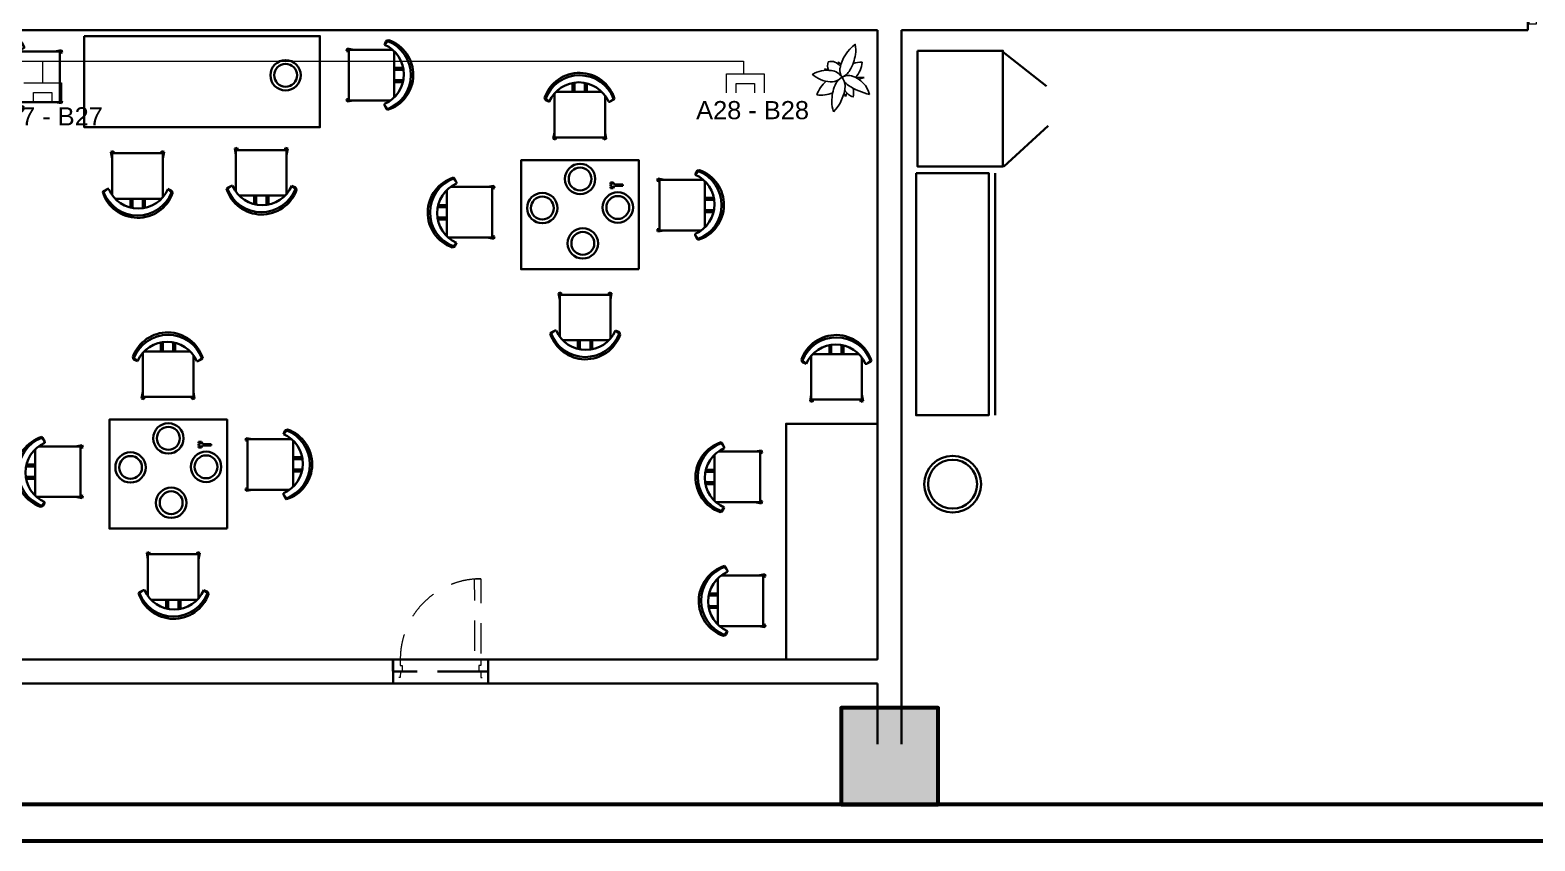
# Model space of a CAD drawing. Header units: millimetres. Extents: x 521 to 148073, y -17811 to 32040.
# Drawn here: x 56441 to 69215, y 1225 to 8112 of the extents above; entities that cross this region are included whole.
import ezdxf

# ---------------------------------------------------------------- set-up
doc = ezdxf.new("R2010")
doc.units = ezdxf.units.MM
doc.linetypes.add('DGN Style 2', pattern=[0.41784, 0.250704, -0.167136])
doc.linetypes.add('DGN Style 3', pattern=[0.584976, 0.41784, -0.167136])
for name, color, linetype, lineweight in [('nabytek', 7, 'Continuous', 30), ('OAP220', 1, 'Continuous', 30), ('OAP280', 2, 'Continuous', 53), ('OAP313', 1, 'Continuous', 0), ('OAP315', 5, 'Continuous', 0), ('OAP417', 2, 'Continuous', 0), ('RC2.', 150, 'Continuous', 20)]:
    doc.layers.add(name, color=color, linetype=linetype, lineweight=lineweight)
doc.layers.add('srafa', color=7, linetype='Continuous')
doc.styles.add('PDF Arial', font='arial.ttf')

# ---------------------------------------------------------------- blocks, each defined once
blk = doc.blocks.new('*U14')
at = {"layer": 'OAP313', "linetype": 'DGN Style 2', "flags": 128}
for points in [[(-0.266, 0.436), (-0.222, 0.395), (-0.188, 0.431), (-0.177, 0.421), (-0.142, 0.457), (-0.153, 0.467), (-0.119, 0.503), (-0.162, 0.545), (-0.266, 0.436)], [(0.302, -0.106), (0.258, -0.065), (0.293, -0.028), (0.282, -0.018), (0.317, 0.018), (0.328, 0.008), (0.362, 0.044), (0.405, 0.002), (0.302, -0.106)], [(-0.236, -0.51), (-0.2, -0.545), (0.258, -0.065), (0.222, -0.03), (-0.236, -0.51)]]:
    blk.add_lwpolyline(points, close=True, dxfattribs=at)
at = {"layer": 'OAP313', "linetype": 'DGN Style 2', "extrusion": (0, 0, -1)}
blk.add_arc((-0.26, -0.064), 0.666, 313.7679, 43.5275, dxfattribs=at)
blk = doc.blocks.new('AP600-90_1')
at = {"layer": 'OAP313', "linetype": 'DGN Style 2', "rotation": 313.6892711747349}
blk.add_blockref('*U14', (-0.132, 0.291), dxfattribs=at)
blk = doc.blocks.new('*U12')
at = {"layer": 'OAP220'}
for p, q in [((0.43, 0.178), (0.543, 0.013)), ((-0.217, -0.266), (-0.104, -0.431))]:
    blk.add_line(p, q, dxfattribs=at)
at = {"layer": 'OAP220', "linetype": 'DGN Style 3'}
blk.add_line((-0.158, -0.353), (0.49, 0.091), dxfattribs=at)
at = {"layer": 'OAP313', "linetype": 'DGN Style 2', "rotation": 304.477440899856}
blk.add_blockref('AP600-90_1', (-0.217, -0.266), dxfattribs=at)
blk = doc.blocks.new('AP600-90')
at = {"layer": 'OAP220', "rotation": 55.52255910014399}
blk.add_blockref('*U12', (-0.097, 0.33), dxfattribs=at)
blk = doc.blocks.new('*U18')
at = {"layer": 'OAP220'}
for p, q in [((-0.048, 0.301), (0.117, 0.414)), ((0.397, -0.347), (0.562, -0.233))]:
    blk.add_line(p, q, dxfattribs=at)
at = {"layer": 'OAP220', "linetype": 'DGN Style 3'}
blk.add_line((0.035, 0.357), (0.479, -0.29), dxfattribs=at)
at = {"layer": 'OAP313', "linetype": 'DGN Style 2', "flags": 128}
for points in [[(-0.048, 0.301), (-0.014, 0.251), (0.028, 0.279), (0.036, 0.267), (0.077, 0.295), (0.069, 0.308), (0.11, 0.336), (0.076, 0.386), (-0.048, 0.301)], [(-0.533, -0.167), (-0.562, -0.125), (-0.014, 0.251), (0.015, 0.21), (-0.533, -0.167)], [(0.397, -0.347), (0.363, -0.297), (0.404, -0.269), (0.396, -0.256), (0.437, -0.228), (0.445, -0.24), (0.487, -0.212), (0.521, -0.262), (0.397, -0.347)]]:
    blk.add_lwpolyline(points, close=True, dxfattribs=at)
at = {"layer": 'OAP313', "linetype": 'DGN Style 2'}
blk.add_arc((-0.014, 0.251), 0.665, 214.4774, 304.4774, dxfattribs=at)
blk = doc.blocks.new('AP600-90_2')
at = {"layer": 'OAP220', "linetype": 'DGN Style 3', "rotation": 55.52255910014399}
blk.add_blockref('*U18', (0.275, -0.131), dxfattribs=at)
blk = doc.blocks.new('*U31')
at = {"layer": 'OAP315', "flags": 128}
for points in [[(0.513, 0.801), (0.56, 0.819), (0.882, 0.033), (0.836, 0.014), (0.513, 0.801)], [(-0.691, -0.612), (-0.645, -0.593), (-0.967, 0.194), (-1.013, 0.175), (-0.691, -0.612)], [(0.938, 0.056), (0.882, 0.033), (0.901, -0.013), (0.887, -0.019), (0.906, -0.065), (0.92, -0.06), (0.939, -0.106), (0.994, -0.083), (0.938, 0.056)], [(-0.747, -0.634), (-0.691, -0.612), (-0.672, -0.658), (-0.658, -0.652), (-0.639, -0.698), (-0.653, -0.704), (-0.634, -0.75), (-0.69, -0.773), (-0.747, -0.634)]]:
    blk.add_lwpolyline(points, close=True, dxfattribs=at)
at = {"layer": 'OAP315', "extrusion": (0, 0, -1)}
blk.add_arc((-0.882, 0.033), 0.85, 337.7176, 67.7176, dxfattribs=at)
at = {"layer": 'OAP315'}
blk.add_arc((-0.691, -0.612), 0.85, 22.2824, 112.2824, dxfattribs=at)
blk = doc.blocks.new('B1500-91_1')
at = {"layer": 'OAP315', "rotation": 67.71764840910751}
blk.add_blockref('*U31', (-0.304, 0.931), dxfattribs=at)
blk = doc.blocks.new('*U151')
at = {"layer": 'nabytek'}
for p, q in [((-64, 289), (-64, 297)), ((-64, 297), (-56, 289)), ((-38, 254), (-64, 289)), ((-56, 289), (-38, 254)), ((-38, 254), (-38, 245)), ((222, 216), (278, 226)), ((265, 216), (222, 216)), ((284, 206), (265, 201)), ((278, 226), (284, 206)), ((-121, -201), (-121, -47)), ((222, -214), (278, -224)), ((284, -204), (265, -199)), ((278, -224), (284, -204)), ((-38, -257), (-75, -297)), ((-56, -292), (-75, -297)), ((-56, -292), (-50, -285)), ((-50, -285), (-38, -257))]:
    blk.add_line(p, q, dxfattribs=at)
for points in [[(-121, -201), (-121, 189)], [(-89, 216), (265, 216), (265, -214), (-107, -214)], [(-121, 44), (-198, 44)], [(-194, 61), (-121, 61)], [(-200, -44), (-121, -44)], [(-121, -60), (-197, -60)]]:
    blk.add_lwpolyline(points, dxfattribs=at)
for centre, radius, start, end in [((30, -2), 313, 107.4438, 250.5739), ((46, 0), 309, 110.8809, 248.6777), ((72, -6), 275, 113.7626, 246.2374)]:
    blk.add_arc(centre, radius, start, end, dxfattribs=at)
blk = doc.blocks.new('*U152')
at = {"layer": 'nabytek', "color": 0, "linetype": 'ByBlock', "lineweight": -2, "transparency": 16777216}
blk.add_blockref('*U151', (0, 0), dxfattribs=at)
blk = doc.blocks.new('*U153')
at = {"layer": 'nabytek'}
for p, q in [((-64, 289), (-64, 297)), ((-64, 297), (-56, 289)), ((-38, 254), (-64, 289)), ((-56, 289), (-38, 254)), ((-38, 254), (-38, 245)), ((222, 216), (278, 226)), ((265, 216), (222, 216)), ((284, 206), (265, 201)), ((278, 226), (284, 206)), ((-121, -201), (-121, -47)), ((222, -214), (278, -224)), ((284, -204), (265, -199)), ((278, -224), (284, -204)), ((-38, -257), (-75, -297)), ((-56, -292), (-75, -297)), ((-56, -292), (-50, -285)), ((-50, -285), (-38, -257))]:
    blk.add_line(p, q, dxfattribs=at)
for points in [[(-121, -201), (-121, 189)], [(-89, 216), (265, 216), (265, -214), (-107, -214)], [(-121, 44), (-198, 44)], [(-194, 61), (-121, 61)], [(-200, -44), (-121, -44)], [(-121, -60), (-197, -60)]]:
    blk.add_lwpolyline(points, dxfattribs=at)
for centre, radius, start, end in [((30, -2), 313, 107.4438, 250.5739), ((46, 0), 309, 110.8809, 248.6777), ((72, -6), 275, 113.7626, 246.2374)]:
    blk.add_arc(centre, radius, start, end, dxfattribs=at)
blk = doc.blocks.new('*U154')
at = {"layer": 'nabytek', "color": 0, "linetype": 'ByBlock', "lineweight": -2, "transparency": 16777216}
blk.add_blockref('*U153', (0, 0), dxfattribs=at)
blk = doc.blocks.new('*U155')
at = {"layer": 'nabytek'}
for p, q in [((-64, 289), (-64, 297)), ((-64, 297), (-56, 289)), ((-38, 254), (-64, 289)), ((-56, 289), (-38, 254)), ((-38, 254), (-38, 245)), ((222, 216), (278, 226)), ((265, 216), (222, 216)), ((284, 206), (265, 201)), ((278, 226), (284, 206)), ((-121, -201), (-121, -47)), ((222, -214), (278, -224)), ((284, -204), (265, -199)), ((278, -224), (284, -204)), ((-38, -257), (-75, -297)), ((-56, -292), (-75, -297)), ((-56, -292), (-50, -285)), ((-50, -285), (-38, -257))]:
    blk.add_line(p, q, dxfattribs=at)
for points in [[(-121, -201), (-121, 189)], [(-89, 216), (265, 216), (265, -214), (-107, -214)], [(-121, 44), (-198, 44)], [(-194, 61), (-121, 61)], [(-200, -44), (-121, -44)], [(-121, -60), (-197, -60)]]:
    blk.add_lwpolyline(points, dxfattribs=at)
for centre, radius, start, end in [((30, -2), 313, 107.4438, 250.5739), ((46, 0), 309, 110.8809, 248.6777), ((72, -6), 275, 113.7626, 246.2374)]:
    blk.add_arc(centre, radius, start, end, dxfattribs=at)
blk = doc.blocks.new('*U156')
at = {"layer": 'nabytek', "color": 0, "linetype": 'ByBlock', "lineweight": -2, "transparency": 16777216}
blk.add_blockref('*U155', (0, 0), dxfattribs=at)
blk = doc.blocks.new('*U157')
at = {"layer": 'nabytek'}
for p, q in [((-64, 289), (-64, 297)), ((-64, 297), (-56, 289)), ((-38, 254), (-64, 289)), ((-56, 289), (-38, 254)), ((-38, 254), (-38, 245)), ((222, 216), (278, 226)), ((265, 216), (222, 216)), ((284, 206), (265, 201)), ((278, 226), (284, 206)), ((-121, -201), (-121, -47)), ((222, -214), (278, -224)), ((284, -204), (265, -199)), ((278, -224), (284, -204)), ((-38, -257), (-75, -297)), ((-56, -292), (-75, -297)), ((-56, -292), (-50, -285)), ((-50, -285), (-38, -257))]:
    blk.add_line(p, q, dxfattribs=at)
for points in [[(-121, -201), (-121, 189)], [(-89, 216), (265, 216), (265, -214), (-107, -214)], [(-121, 44), (-198, 44)], [(-194, 61), (-121, 61)], [(-200, -44), (-121, -44)], [(-121, -60), (-197, -60)]]:
    blk.add_lwpolyline(points, dxfattribs=at)
for centre, radius, start, end in [((30, -2), 313, 107.4438, 250.5739), ((46, 0), 309, 110.8809, 248.6777), ((72, -6), 275, 113.7626, 246.2374)]:
    blk.add_arc(centre, radius, start, end, dxfattribs=at)
blk = doc.blocks.new('*U150')
at = {"layer": 'nabytek', "color": 0, "linetype": 'ByBlock', "lineweight": -2, "transparency": 16777216}
blk.add_blockref('*U157', (0, 0), dxfattribs=at)
blk = doc.blocks.new('*U166')
at = {"layer": 'nabytek'}
for p, q in [((-64, 289), (-64, 297)), ((-64, 297), (-56, 289)), ((-38, 254), (-64, 289)), ((-56, 289), (-38, 254)), ((-38, 254), (-38, 245)), ((222, 216), (278, 226)), ((265, 216), (222, 216)), ((284, 206), (265, 201)), ((278, 226), (284, 206)), ((-121, -201), (-121, -47)), ((222, -214), (278, -224)), ((284, -204), (265, -199)), ((278, -224), (284, -204)), ((-38, -257), (-75, -297)), ((-56, -292), (-75, -297)), ((-56, -292), (-50, -285)), ((-50, -285), (-38, -257))]:
    blk.add_line(p, q, dxfattribs=at)
for points in [[(-121, -201), (-121, 189)], [(-89, 216), (265, 216), (265, -214), (-107, -214)], [(-121, 44), (-198, 44)], [(-194, 61), (-121, 61)], [(-200, -44), (-121, -44)], [(-121, -60), (-197, -60)]]:
    blk.add_lwpolyline(points, dxfattribs=at)
for centre, radius, start, end in [((30, -2), 313, 107.4438, 250.5739), ((46, 0), 309, 110.8809, 248.6777), ((72, -6), 275, 113.7626, 246.2374)]:
    blk.add_arc(centre, radius, start, end, dxfattribs=at)
blk = doc.blocks.new('*U167')
at = {"layer": 'nabytek', "color": 0, "linetype": 'ByBlock', "lineweight": -2, "transparency": 16777216}
blk.add_blockref('*U166', (0, 0), dxfattribs=at)
blk = doc.blocks.new('*U168')
at = {"layer": 'nabytek'}
for p, q in [((-64, 289), (-64, 297)), ((-64, 297), (-56, 289)), ((-38, 254), (-64, 289)), ((-56, 289), (-38, 254)), ((-38, 254), (-38, 245)), ((222, 216), (278, 226)), ((265, 216), (222, 216)), ((284, 206), (265, 201)), ((278, 226), (284, 206)), ((-121, -201), (-121, -47)), ((222, -214), (278, -224)), ((284, -204), (265, -199)), ((278, -224), (284, -204)), ((-38, -257), (-75, -297)), ((-56, -292), (-75, -297)), ((-56, -292), (-50, -285)), ((-50, -285), (-38, -257))]:
    blk.add_line(p, q, dxfattribs=at)
for points in [[(-121, -201), (-121, 189)], [(-89, 216), (265, 216), (265, -214), (-107, -214)], [(-121, 44), (-198, 44)], [(-194, 61), (-121, 61)], [(-200, -44), (-121, -44)], [(-121, -60), (-197, -60)]]:
    blk.add_lwpolyline(points, dxfattribs=at)
for centre, radius, start, end in [((30, -2), 313, 107.4438, 250.5739), ((46, 0), 309, 110.8809, 248.6777), ((72, -6), 275, 113.7626, 246.2374)]:
    blk.add_arc(centre, radius, start, end, dxfattribs=at)
blk = doc.blocks.new('*U169')
at = {"layer": 'nabytek', "color": 0, "linetype": 'ByBlock', "lineweight": -2, "transparency": 16777216}
blk.add_blockref('*U168', (0, 0), dxfattribs=at)
blk = doc.blocks.new('*U170')
at = {"layer": 'nabytek'}
for p, q in [((-64, 289), (-64, 297)), ((-64, 297), (-56, 289)), ((-38, 254), (-64, 289)), ((-56, 289), (-38, 254)), ((-38, 254), (-38, 245)), ((222, 216), (278, 226)), ((265, 216), (222, 216)), ((284, 206), (265, 201)), ((278, 226), (284, 206)), ((-121, -201), (-121, -47)), ((222, -214), (278, -224)), ((284, -204), (265, -199)), ((278, -224), (284, -204)), ((-38, -257), (-75, -297)), ((-56, -292), (-75, -297)), ((-56, -292), (-50, -285)), ((-50, -285), (-38, -257))]:
    blk.add_line(p, q, dxfattribs=at)
for points in [[(-121, -201), (-121, 189)], [(-89, 216), (265, 216), (265, -214), (-107, -214)], [(-121, 44), (-198, 44)], [(-194, 61), (-121, 61)], [(-200, -44), (-121, -44)], [(-121, -60), (-197, -60)]]:
    blk.add_lwpolyline(points, dxfattribs=at)
for centre, radius, start, end in [((30, -2), 313, 107.4438, 250.5739), ((46, 0), 309, 110.8809, 248.6777), ((72, -6), 275, 113.7626, 246.2374)]:
    blk.add_arc(centre, radius, start, end, dxfattribs=at)
blk = doc.blocks.new('*U163')
at = {"layer": 'nabytek', "color": 0, "linetype": 'ByBlock', "lineweight": -2, "transparency": 16777216}
blk.add_blockref('*U170', (0, 0), dxfattribs=at)
blk = doc.blocks.new('*U164')
at = {"layer": 'nabytek'}
for p, q in [((-64, 289), (-64, 297)), ((-64, 297), (-56, 289)), ((-38, 254), (-64, 289)), ((-56, 289), (-38, 254)), ((-38, 254), (-38, 245)), ((222, 216), (278, 226)), ((265, 216), (222, 216)), ((284, 206), (265, 201)), ((278, 226), (284, 206)), ((-121, -201), (-121, -47)), ((222, -214), (278, -224)), ((284, -204), (265, -199)), ((278, -224), (284, -204)), ((-38, -257), (-75, -297)), ((-56, -292), (-75, -297)), ((-56, -292), (-50, -285)), ((-50, -285), (-38, -257))]:
    blk.add_line(p, q, dxfattribs=at)
for points in [[(-121, -201), (-121, 189)], [(-89, 216), (265, 216), (265, -214), (-107, -214)], [(-121, 44), (-198, 44)], [(-194, 61), (-121, 61)], [(-200, -44), (-121, -44)], [(-121, -60), (-197, -60)]]:
    blk.add_lwpolyline(points, dxfattribs=at)
for centre, radius, start, end in [((30, -2), 313, 107.4438, 250.5739), ((46, 0), 309, 110.8809, 248.6777), ((72, -6), 275, 113.7626, 246.2374)]:
    blk.add_arc(centre, radius, start, end, dxfattribs=at)
blk = doc.blocks.new('*U165')
at = {"layer": 'nabytek', "color": 0, "linetype": 'ByBlock', "lineweight": -2, "transparency": 16777216}
blk.add_blockref('*U164', (0, 0), dxfattribs=at)
blk = doc.blocks.new('*U176')
at = {"layer": 'nabytek'}
for p, q in [((-64, 289), (-64, 297)), ((-64, 297), (-56, 289)), ((-38, 254), (-64, 289)), ((-56, 289), (-38, 254)), ((-38, 254), (-38, 245)), ((222, 216), (278, 226)), ((265, 216), (222, 216)), ((284, 206), (265, 201)), ((278, 226), (284, 206)), ((-121, -201), (-121, -47)), ((222, -214), (278, -224)), ((284, -204), (265, -199)), ((278, -224), (284, -204)), ((-38, -257), (-75, -297)), ((-56, -292), (-75, -297)), ((-56, -292), (-50, -285)), ((-50, -285), (-38, -257))]:
    blk.add_line(p, q, dxfattribs=at)
for points in [[(-121, -201), (-121, 189)], [(-89, 216), (265, 216), (265, -214), (-107, -214)], [(-121, 44), (-198, 44)], [(-194, 61), (-121, 61)], [(-200, -44), (-121, -44)], [(-121, -60), (-197, -60)]]:
    blk.add_lwpolyline(points, dxfattribs=at)
for centre, radius, start, end in [((30, -2), 313, 107.4438, 250.5739), ((46, 0), 309, 110.8809, 248.6777), ((72, -6), 275, 113.7626, 246.2374)]:
    blk.add_arc(centre, radius, start, end, dxfattribs=at)
blk = doc.blocks.new('*U177')
at = {"layer": 'nabytek', "color": 0, "linetype": 'ByBlock', "lineweight": -2, "transparency": 16777216}
blk.add_blockref('*U176', (0, 0), dxfattribs=at)
blk = doc.blocks.new('*U178')
at = {"layer": 'nabytek'}
for p, q in [((-64, 289), (-64, 297)), ((-64, 297), (-56, 289)), ((-38, 254), (-64, 289)), ((-56, 289), (-38, 254)), ((-38, 254), (-38, 245)), ((222, 216), (278, 226)), ((265, 216), (222, 216)), ((284, 206), (265, 201)), ((278, 226), (284, 206)), ((-121, -201), (-121, -47)), ((222, -214), (278, -224)), ((284, -204), (265, -199)), ((278, -224), (284, -204)), ((-38, -257), (-75, -297)), ((-56, -292), (-75, -297)), ((-56, -292), (-50, -285)), ((-50, -285), (-38, -257))]:
    blk.add_line(p, q, dxfattribs=at)
for points in [[(-121, -201), (-121, 189)], [(-89, 216), (265, 216), (265, -214), (-107, -214)], [(-121, 44), (-198, 44)], [(-194, 61), (-121, 61)], [(-200, -44), (-121, -44)], [(-121, -60), (-197, -60)]]:
    blk.add_lwpolyline(points, dxfattribs=at)
for centre, radius, start, end in [((30, -2), 313, 107.4438, 250.5739), ((46, 0), 309, 110.8809, 248.6777), ((72, -6), 275, 113.7626, 246.2374)]:
    blk.add_arc(centre, radius, start, end, dxfattribs=at)
blk = doc.blocks.new('*U179')
at = {"layer": 'nabytek', "color": 0, "linetype": 'ByBlock', "lineweight": -2, "transparency": 16777216}
blk.add_blockref('*U178', (0, 0), dxfattribs=at)
blk = doc.blocks.new('*U180')
at = {"layer": 'nabytek'}
for p, q in [((-64, 289), (-64, 297)), ((-64, 297), (-56, 289)), ((-38, 254), (-64, 289)), ((-56, 289), (-38, 254)), ((-38, 254), (-38, 245)), ((222, 216), (278, 226)), ((265, 216), (222, 216)), ((284, 206), (265, 201)), ((278, 226), (284, 206)), ((-121, -201), (-121, -47)), ((222, -214), (278, -224)), ((284, -204), (265, -199)), ((278, -224), (284, -204)), ((-38, -257), (-75, -297)), ((-56, -292), (-75, -297)), ((-56, -292), (-50, -285)), ((-50, -285), (-38, -257))]:
    blk.add_line(p, q, dxfattribs=at)
for points in [[(-121, -201), (-121, 189)], [(-89, 216), (265, 216), (265, -214), (-107, -214)], [(-121, 44), (-198, 44)], [(-194, 61), (-121, 61)], [(-200, -44), (-121, -44)], [(-121, -60), (-197, -60)]]:
    blk.add_lwpolyline(points, dxfattribs=at)
for centre, radius, start, end in [((30, -2), 313, 107.4438, 250.5739), ((46, 0), 309, 110.8809, 248.6777), ((72, -6), 275, 113.7626, 246.2374)]:
    blk.add_arc(centre, radius, start, end, dxfattribs=at)
blk = doc.blocks.new('*U181')
at = {"layer": 'nabytek', "color": 0, "linetype": 'ByBlock', "lineweight": -2, "transparency": 16777216}
blk.add_blockref('*U180', (0, 0), dxfattribs=at)
blk = doc.blocks.new('*U182')
at = {"layer": 'nabytek'}
for p, q in [((-64, 289), (-64, 297)), ((-64, 297), (-56, 289)), ((-38, 254), (-64, 289)), ((-56, 289), (-38, 254)), ((-38, 254), (-38, 245)), ((222, 216), (278, 226)), ((265, 216), (222, 216)), ((284, 206), (265, 201)), ((278, 226), (284, 206)), ((-121, -201), (-121, -47)), ((222, -214), (278, -224)), ((284, -204), (265, -199)), ((278, -224), (284, -204)), ((-38, -257), (-75, -297)), ((-56, -292), (-75, -297)), ((-56, -292), (-50, -285)), ((-50, -285), (-38, -257))]:
    blk.add_line(p, q, dxfattribs=at)
for points in [[(-121, -201), (-121, 189)], [(-89, 216), (265, 216), (265, -214), (-107, -214)], [(-121, 44), (-198, 44)], [(-194, 61), (-121, 61)], [(-200, -44), (-121, -44)], [(-121, -60), (-197, -60)]]:
    blk.add_lwpolyline(points, dxfattribs=at)
for centre, radius, start, end in [((30, -2), 313, 107.4438, 250.5739), ((46, 0), 309, 110.8809, 248.6777), ((72, -6), 275, 113.7626, 246.2374)]:
    blk.add_arc(centre, radius, start, end, dxfattribs=at)
blk = doc.blocks.new('*U175')
at = {"layer": 'nabytek', "color": 0, "linetype": 'ByBlock', "lineweight": -2, "transparency": 16777216}
blk.add_blockref('*U182', (0, 0), dxfattribs=at)
blk = doc.blocks.new('*U198')
at = {"layer": 'nabytek'}
for p, q in [((-64, 289), (-64, 297)), ((-64, 297), (-56, 289)), ((-38, 254), (-64, 289)), ((-56, 289), (-38, 254)), ((-38, 254), (-38, 245)), ((222, 216), (278, 226)), ((265, 216), (222, 216)), ((284, 206), (265, 201)), ((278, 226), (284, 206)), ((-121, -201), (-121, -47)), ((222, -214), (278, -224)), ((284, -204), (265, -199)), ((278, -224), (284, -204)), ((-38, -257), (-75, -297)), ((-56, -292), (-75, -297)), ((-56, -292), (-50, -285)), ((-50, -285), (-38, -257))]:
    blk.add_line(p, q, dxfattribs=at)
for points in [[(-121, -201), (-121, 189)], [(-89, 216), (265, 216), (265, -214), (-107, -214)], [(-121, 44), (-198, 44)], [(-194, 61), (-121, 61)], [(-200, -44), (-121, -44)], [(-121, -60), (-197, -60)]]:
    blk.add_lwpolyline(points, dxfattribs=at)
for centre, radius, start, end in [((30, -2), 313, 107.4438, 250.5739), ((46, 0), 309, 110.8809, 248.6777), ((72, -6), 275, 113.7626, 246.2374)]:
    blk.add_arc(centre, radius, start, end, dxfattribs=at)
blk = doc.blocks.new('*U199')
at = {"layer": 'nabytek', "color": 0, "linetype": 'ByBlock', "lineweight": -2, "transparency": 16777216}
blk.add_blockref('*U198', (0, 0), dxfattribs=at)
blk = doc.blocks.new('*U200')
at = {"layer": 'nabytek'}
for p, q in [((-64, 289), (-64, 297)), ((-64, 297), (-56, 289)), ((-38, 254), (-64, 289)), ((-56, 289), (-38, 254)), ((-38, 254), (-38, 245)), ((222, 216), (278, 226)), ((265, 216), (222, 216)), ((284, 206), (265, 201)), ((278, 226), (284, 206)), ((-121, -201), (-121, -47)), ((222, -214), (278, -224)), ((284, -204), (265, -199)), ((278, -224), (284, -204)), ((-38, -257), (-75, -297)), ((-56, -292), (-75, -297)), ((-56, -292), (-50, -285)), ((-50, -285), (-38, -257))]:
    blk.add_line(p, q, dxfattribs=at)
for points in [[(-121, -201), (-121, 189)], [(-89, 216), (265, 216), (265, -214), (-107, -214)], [(-121, 44), (-198, 44)], [(-194, 61), (-121, 61)], [(-200, -44), (-121, -44)], [(-121, -60), (-197, -60)]]:
    blk.add_lwpolyline(points, dxfattribs=at)
for centre, radius, start, end in [((30, -2), 313, 107.4438, 250.5739), ((46, 0), 309, 110.8809, 248.6777), ((72, -6), 275, 113.7626, 246.2374)]:
    blk.add_arc(centre, radius, start, end, dxfattribs=at)
blk = doc.blocks.new('*U201')
at = {"layer": 'nabytek', "color": 0, "linetype": 'ByBlock', "lineweight": -2, "transparency": 16777216}
blk.add_blockref('*U200', (0, 0), dxfattribs=at)
blk = doc.blocks.new('*U202')
at = {"layer": 'nabytek'}
for p, q in [((-64, 289), (-64, 297)), ((-64, 297), (-56, 289)), ((-38, 254), (-64, 289)), ((-56, 289), (-38, 254)), ((-38, 254), (-38, 245)), ((222, 216), (278, 226)), ((265, 216), (222, 216)), ((284, 206), (265, 201)), ((278, 226), (284, 206)), ((-121, -201), (-121, -47)), ((222, -214), (278, -224)), ((284, -204), (265, -199)), ((278, -224), (284, -204)), ((-38, -257), (-75, -297)), ((-56, -292), (-75, -297)), ((-56, -292), (-50, -285)), ((-50, -285), (-38, -257))]:
    blk.add_line(p, q, dxfattribs=at)
for points in [[(-121, -201), (-121, 189)], [(-89, 216), (265, 216), (265, -214), (-107, -214)], [(-121, 44), (-198, 44)], [(-194, 61), (-121, 61)], [(-200, -44), (-121, -44)], [(-121, -60), (-197, -60)]]:
    blk.add_lwpolyline(points, dxfattribs=at)
for centre, radius, start, end in [((30, -2), 313, 107.4438, 250.5739), ((46, 0), 309, 110.8809, 248.6777), ((72, -6), 275, 113.7626, 246.2374)]:
    blk.add_arc(centre, radius, start, end, dxfattribs=at)
blk = doc.blocks.new('*U196')
at = {"layer": 'nabytek', "color": 0, "linetype": 'ByBlock', "lineweight": -2, "transparency": 16777216}
blk.add_blockref('*U202', (0, 0), dxfattribs=at)

msp = doc.modelspace()

# ---------------------------------------------------------------- linework, layer by layer
at = {"layer": 'nabytek'}
for p, q in [((64697, 7927), (65070, 7634)), ((64706, 6953), (65082, 7299)), ((64633, 6897), (64633, 4841)), ((64579, 4841), (64579, 5355))]:
    msp.add_line(p, q, dxfattribs=at)
at = {"layer": 'nabytek', "lineweight": 25}
for p, q in [((63306, 7820), (63303, 7842)), ((63303, 7842), (63324, 7822)), ((63196, 7771), (63185, 7782)), ((63185, 7782), (63216, 7778)), ((63520, 7708), (63448, 7712)), ((63477, 7694), (63520, 7708)), ((63350, 7575), (63364, 7549)), ((63364, 7549), (63373, 7577))]:
    msp.add_line(p, q, dxfattribs=at)
at = {"layer": 'nabytek', "lineweight": 30}
for p, q in [((61367, 6818), (61367, 6807)), ((61367, 6818), (61390, 6818)), ((61367, 6807), (61380, 6807)), ((61380, 6799), (61367, 6799)), ((61367, 6799), (61367, 6793)), ((61367, 6788), (61367, 6793)), ((61380, 6788), (61367, 6788)), ((61367, 6769), (61367, 6779)), ((61367, 6779), (61380, 6779)), ((61380, 6807), (61380, 6799)), ((61380, 6779), (61380, 6788)), ((61402, 6799), (61390, 6818)), ((61390, 6769), (61401, 6788)), ((61401, 6788), (61473, 6788)), ((61473, 6799), (61402, 6799)), ((61473, 6788), (61473, 6799)), ((61367, 6769), (61390, 6769)), ((57872, 4614), (57872, 4604)), ((57872, 4614), (57895, 4614)), ((57872, 4604), (57885, 4604)), ((57885, 4604), (57885, 4595)), ((57907, 4595), (57895, 4614)), ((57885, 4595), (57872, 4595)), ((57872, 4595), (57872, 4590)), ((57872, 4584), (57872, 4590)), ((57885, 4584), (57872, 4584)), ((57872, 4565), (57872, 4576)), ((57872, 4576), (57885, 4576)), ((57872, 4565), (57895, 4565)), ((57885, 4576), (57885, 4584)), ((57895, 4565), (57906, 4584)), ((57906, 4584), (57978, 4584)), ((57978, 4595), (57907, 4595)), ((57978, 4584), (57978, 4595))]:
    msp.add_line(p, q, dxfattribs=at)
for points in [[(56901, 8061), (58902, 8061), (58902, 7287), (56901, 7287)], [(61609, 6081), (60609, 6081), (60609, 7006), (61609, 7006)], [(58114, 3878), (57114, 3878), (57114, 4803), (58114, 4803)], [(63634, 4768), (63634, 2767), (62859, 2767), (62859, 4768)]]:
    msp.add_lwpolyline(points, close=True, dxfattribs=at)
at = {"layer": 'nabytek'}
for points in [[(63974, 7936), (64699, 7936), (64699, 6953), (63974, 6953)], [(63962, 6897), (64579, 6897), (64579, 4841), (63962, 4841)]]:
    msp.add_lwpolyline(points, close=True, dxfattribs=at)
at = {"layer": 'nabytek', "lineweight": 30}
for centre, radius in [((58610, 7728), 129), ((58610, 7728), 97.1), ((61110, 6847), 129), ((61110, 6847), 97.1), ((60789, 6600), 129), ((60789, 6600), 97.1), ((61430, 6605), 129), ((61430, 6605), 97.1), ((61133, 6300), 129), ((61133, 6300), 97.1), ((57615, 4644), 129), ((57615, 4644), 97.1), ((57294, 4397), 129), ((57294, 4397), 97.1), ((57935, 4402), 129), ((57935, 4402), 97.1), ((57639, 4097), 129), ((57639, 4097), 97.1)]:
    msp.add_circle(centre, radius, dxfattribs=at)
at = {"layer": 'nabytek'}
for radius in [241, 208]:
    msp.add_circle((64272, 4255), radius, dxfattribs=at)
at = {"layer": 'nabytek', "lineweight": 25}
for centre, radius, start, end in [((63644, 7720), 335, 126.0805, 168.2148), ((63194, 7945), 256, 350.9303, 10.2931), ((63331, 7812), 120, 164.8292, 200.106), ((63239, 7746), 99.9, 35.9495, 103.6069), ((63122, 7945), 327, 327.8534, 353.0513), ((63488, 7681), 158, 84.1944, 111.9974), ((63323, 7842), 180, 313.3081, 358.9824), ((63208, 7525), 245, 81.9168, 121.1596), ((63245, 7918), 245, 227.9664, 267.2092), ((63381, 7469), 277, 131.2866, 160.4371), ((63239, 7803), 131, 267.4319, 299.8373), ((63224, 7639), 131, 33.623, 81.6941), ((63399, 7596), 133, 119.984, 159.1864), ((63484, 7785), 169, 178.6853, 205.7215), ((63283, 7835), 133, 291.5368, 330.7392), ((63387, 7623), 104, 72.0642, 121.5849), ((63193, 7617), 169, 7.1324, 34.1686), ((63458, 7754), 133, 216.007, 237.85), ((63325, 7400), 335, 73.7822, 75.3256), ((63350, 7507), 225, 14.4937, 72.2791), ((63153, 7818), 259, 262.6936, 293.0642), ((63574, 7512), 327, 156.3005, 181.4984), ((63025, 7657), 335, 314.5276, 356.6619), ((63477, 7682), 147, 214.622, 250.2156), ((63734, 8199), 657, 238.128, 255.345), ((63218, 7587), 213, 348.143, 8.3787), ((63503, 7501), 256, 179.3774, 198.7403)]:
    msp.add_arc(centre, radius, start, end, dxfattribs=at)
at = {"layer": 'OAP220'}
for p, q in [((69154, 8317), (69154, 8112)), ((50271, 8112), (63634, 8112)), ((63634, 2767), (63634, 8112)), ((63839, 2047), (63839, 8112)), ((63839, 8112), (69154, 8112)), ((50271, 2767), (63634, 2767)), ((59522, 2561), (59522, 2767)), ((60329, 2561), (60329, 2767)), ((47187, 2561), (63634, 2561)), ((63634, 2047), (63634, 2561))]:
    msp.add_line(p, q, dxfattribs=at)
at = {"layer": 'OAP280'}
for p, q in [((80491, 1533), (6791, 1533)), ((521, 1225), (80697, 1225))]:
    msp.add_line(p, q, dxfattribs=at)
at = {"layer": 'OAP280', "flags": 128}
msp.add_lwpolyline([(63325, 1533), (64148, 1533), (64148, 2356), (63325, 2356), (63325, 1533)], close=True, dxfattribs=at)
at = {"layer": 'OAP280', "extrusion": (0, 0, -1)}
msp.add_solid([(-64148, 1533), (-63325, 1533), (-64148, 2356), (-63325, 2356)], dxfattribs=at)
at = {"layer": 'OAP417', "lineweight": 40}
for p, q in [((80491, 1533), (6791, 1533)), ((80697, 1225), (521, 1225))]:
    msp.add_line(p, q, dxfattribs=at)
at = {"layer": 'RC2.'}
for p, q in [((51610, 7848), (56548, 7848)), ((56548, 7848), (56548, 7670)), ((56548, 7848), (62496, 7848)), ((62496, 7848), (62496, 7737)), ((56388, 7665), (56707, 7665)), ((56707, 7665), (56707, 7505)), ((62353, 7580), (62353, 7739)), ((62353, 7739), (62672, 7739)), ((62672, 7739), (62672, 7580)), ((56469, 7505), (56469, 7583)), ((56469, 7583), (56625, 7583)), ((56625, 7583), (56625, 7505)), ((62435, 7580), (62435, 7658)), ((62435, 7658), (62591, 7658)), ((62591, 7658), (62591, 7580))]:
    msp.add_line(p, q, dxfattribs=at)
at = {"layer": 'srafa'}
for p, q in [((6791, 1533), (80491, 1533)), ((80697, 1225), (521, 1225))]:
    msp.add_line(p, q, dxfattribs=at)

# ---------------------------------------------------------------- block references
at = {"layer": 'nabytek'}
for name, p in [('*U154', (56430, 7714)), ('*U167', (60099, 6563)), ('*U177', (56604, 4360)), ('*U196', (62372, 4315)), ('*U201', (62400, 3264))]:
    msp.add_blockref(name, p, dxfattribs=at)
for name, p, rotation in [('*U152', (59411, 7730), 180), ('*U163', (61106, 7465), 270), ('*U150', (57354, 6800), 89.99999999999999), ('*U156', (58405, 6828), 89.99999999999999), ('*U169', (62048, 6626), 180), ('*U165', (61153, 5598), 89.99999999999999), ('*U181', (57611, 5261), 270), ('*U199', (63286, 5239), 270), ('*U179', (58553, 4423), 180), ('*U175', (57658, 3394), 89.99999999999999)]:
    msp.add_blockref(name, p, dxfattribs=dict(at, rotation=rotation))
at = {"layer": 'OAP220', "extrusion": (0, 0, -1), "xscale": -1027.900945623324, "yscale": 1027.900945623324, "zscale": 1027.900945623324, "rotation": 90.00000006131215}
for p in [(-57782, 9037), (-63839, 9037)]:
    msp.add_blockref('AP600-90', p, dxfattribs=at)
at = {"layer": 'OAP220', "xscale": -1027.900945623324, "yscale": 1027.900945623324, "zscale": 1027.900945623324, "rotation": 89.99999993868785}
for p in [(61673, 9037), (68773, 9037)]:
    msp.add_blockref('AP600-90', p, dxfattribs=at)
at = {"layer": 'OAP220', "linetype": 'DGN Style 3', "extrusion": (0, 0, -1), "xscale": -1027.900945623324, "yscale": 1027.900945623324, "zscale": 1027.900945623324, "rotation": 180.0000000613122}
msp.add_blockref('AP600-90_2', (-60329, 2767), dxfattribs=at)
at = {"layer": 'OAP315', "xscale": -1027.900945623324, "yscale": 1027.900945623324, "zscale": 1027.900945623324, "rotation": 89.99999993868785}
msp.add_blockref('B1500-91_1', (71035, 8317), dxfattribs=at)

# ---------------------------------------------------------------- texts
at = {"layer": 'RC2.', "char_height": 154.2, "attachment_point": 1, "style": 'PDF Arial'}
for s, insert in [('A27 - B27', (56101, 7456)), ('A28 - B28', (62095, 7509))]:
    msp.add_mtext_dynamic_manual_height_columns(s, width=6638.31, gutter_width=12.8, heights=[157], dxfattribs=dict(at, insert=insert))

doc.saveas('drawing.dxf')
